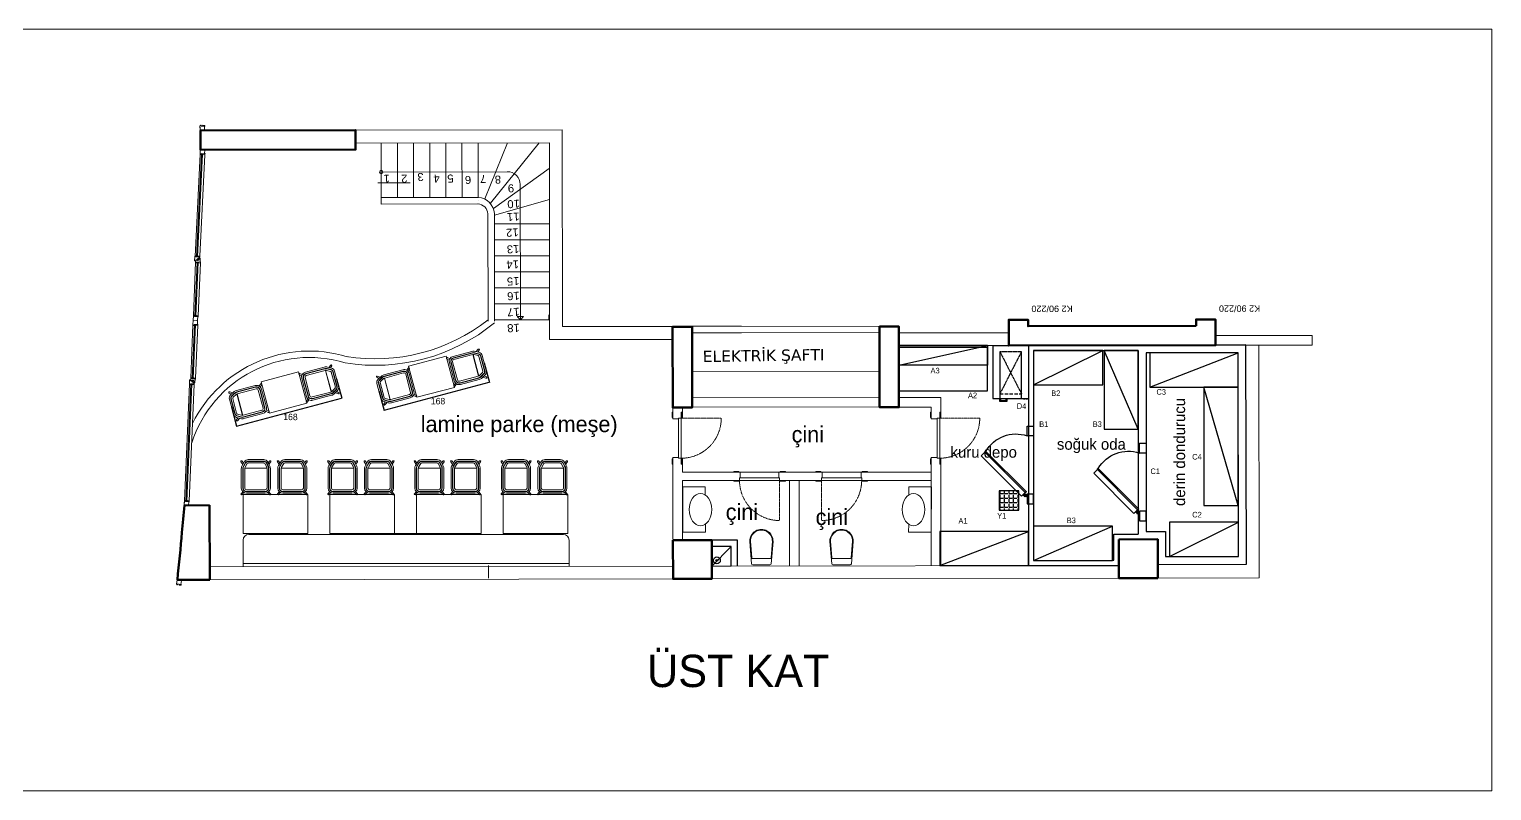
# Model space of a CAD drawing. Header units: millimetres. Extents: x 280 to 14881, y -4087 to -2041.
# Drawn here: x 2562 to 4825, y -3219 to -2041 of the extents above; entities that cross this region are included whole.
import ezdxf
from ezdxf.enums import TextEntityAlignment as Align

# ---------------------------------------------------------------- set-up
doc = ezdxf.new("R2010")
doc.units = ezdxf.units.MM
doc.linetypes.add('ACAD_ISO07W100', pattern=[3.5, 0.5, -3])
doc.linetypes.add('DASHED', pattern=[0.75, 0.5, -0.25])
doc.layers.get('Defpoints').update_dxf_attribs({"lineweight": 18})
for name, color, linetype, lineweight in [('alan', 2, 'Continuous', 0), ('dog-pen', 150, 'Continuous', 5), ('duvar2', 234, 'Continuous', 0), ('KAPI', 25, 'Continuous', 5), ('kapı-no', 25, 'Continuous', 18), ('kolon', 105, 'Continuous', 50), ('korkuluk', 34, 'Continuous', 5), ('mahal ad', 7, 'Continuous', 0), ('merdiven', 8, 'Continuous', 5), ('PAGE-MOBİLYA İNCE', 59, 'Continuous', 18), ('PAGE-MOBİLYA ORTA', 28, 'Continuous', 25), ('pen-gor', 4, 'Continuous', 5), ('TEFRIS', 9, 'Continuous', 0), ('YAZI', 9, 'Continuous', 18), ('Şaft', 52, 'Continuous', 5)]:
    doc.layers.add(name, color=color, linetype=linetype, lineweight=lineweight)
for name, color, linetype in [('PİSSU HATTI', 151, 'OK'), ('S2000-002 Çizgi', 7, 'Continuous'), ('S2000-034 Soğuk Oda', 1, 'Continuous')]:
    doc.layers.add(name, color=color, linetype=linetype)
doc.styles.add('DDG Dimensions', font='arial.ttf')
doc.styles.add('TAKSİM', font='GOTHIC.TTF', dxfattribs={"height": 20})
doc.linetypes.add('OK', pattern='A,12.7,[131,ltypeshp.shx,S=5.08,R=270,X=0,Y=5.08],5.08,-10.16,12.7', length=40.64)
doc.dimstyles.get("Standard").update_dxf_attribs({"dimtxt": 10, "dimasz": 0.18, "dimexe": 0.18, "dimexo": 0.0625, "dimgap": 0.09, "dimtad": 2, "dimtih": 1, "dimtoh": 1, "dimdec": 0, "dimzin": 0, "dimtxsty": 'Standard', "dimcen": 0.09, "dimadec": 0, "dimazin": 0, "dimtfac": 1, "dimtdec": 0, "dimtofl": 0, "dimtmove": 0, "dimatfit": 3, "dimfxl": 1, "dimtolj": 1, "dimtzin": 0, "dimarcsym": 0})

# ---------------------------------------------------------------- blocks, each defined once
blk = doc.blocks.new('bar taburesi plan re')
at = {"color": 0, "linetype": 'ByBlock'}
for p, q in [((-23.6, 0.9), (-21.1, -2.3)), ((-19.3, -0.9, 11.1), (-22.1, 2.1)), ((13.7, 0), (-15.3, 0)), ((17.7, -0.8, 11), (20.6, 2.1)), ((22.1, 0.9), (19.5, -2.3)), ((-23.3, -8), (-23.3, -37.9)), ((-21, -8), (-21, -37.9)), ((-20.5, -8), (-20.5, -37.9)), ((-18, -8), (-18, -37.9)), ((13.7, -2.3), (-15.3, -2.3)), ((13.7, -2.8), (-15.3, -2.8)), ((13.7, -5.2), (-15.3, -5.2)), ((16.5, -38.2), (16.5, -8)), ((18.9, -38.2), (18.9, -8)), ((19.4, -38.2), (19.4, -8)), ((21.7, -38.2), (21.7, -8)), ((-23.8, -48.6), (-21.1, -44.6)), ((-21.9, -43), (-18.6, -48.6)), ((-19.9, -41.9), (-16.6, -47.4)), ((-19.5, -41.6), (-16.2, -47.2)), ((-18, -38.5), (16.4, -38.5)), ((-18, -38.9), (16.4, -38.9)), ((-17.3, -40.3), (-14, -45.9)), ((12.9, -45.8), (16, -40.2)), ((15.1, -47.1), (18.2, -41.5)), ((15.5, -47.3), (18.6, -41.7)), ((17.5, -48.4), (20.4, -43.1)), ((22.3, -48.6), (19.5, -44.7)), ((-19.8, -47), (-22.3, -49.8)), ((11.4, -46.7), (-12.5, -46.8)), ((11.4, -49.2), (-12.5, -49.2)), ((11.4, -49.7), (-12.5, -49.7)), ((11.4, -52), (-12.5, -52)), ((18.3, -47), (20.8, -49.8))]:
    blk.add_line(p, q, dxfattribs=at)
for centre, radius, start, end in [((-22.9, 1.5), 0.957, 38.086, 218.0835), ((-15.3, -8), 8, 90, 180), ((13.7, -8), 8, 0, 90), ((21.3, 1.5, 0), 0.954, 321.751, 141.9472), ((-15.3, -8), 5.71, 90, 180), ((-15.3, -8), 5.24, 90, 180), ((-15.3, -8), 2.75, 90, 180), ((13.7, -8), 5.71, 0, 90), ((13.7, -8), 5.24, 0, 90), ((13.7, -8), 2.75, 0, 90), ((-13.3, -37.9), 10, 180, 210.7222), ((-13.3, -37.9), 7.71, 180, 210.7222), ((-13.3, -37.9), 7.24, 180, 210.7222), ((-13.3, -37.9), 4.75, 180, 210.7222), ((11.7, -38.2), 4.75, 330.9098, 0), ((11.7, -38.2), 7.24, 330.9098, 0), ((11.7, -38.2), 7.71, 330.9098, 0), ((11.7, -38.2), 10, 330.9098, 0), ((-23, -49.2), 0.98, 145.311, 318.9999), ((-12.5, -45), 7, 210.7222, 270.024), ((-12.5, -45), 4.71, 210.7222, 270.024), ((-12.5, -45), 4.24, 210.7222, 270.024), ((-12.5, -45), 1.75, 210.7222, 270.024), ((11.4, -45), 1.75, 270.024, 330.9098), ((11.4, -45), 4.24, 270.024, 330.9098), ((11.4, -45), 4.71, 270.024, 330.9098), ((11.4, -45), 7, 270.024, 330.9098), ((21.5, -49.2), 0.98, 221.0001, 34.689)]:
    blk.add_arc(centre, radius, start, end, dxfattribs=at)
blk = doc.blocks.new('*D11')
at = {"layer": 'Defpoints', "color": 0, "transparency": 16777216}
for p in [(3037.6, -2581.5), (2874.8, -2624.8), (3045.5, -2611.3)]:
    blk.add_point(p, dxfattribs=at)
at = {"layer": 'duvar2', "color": 0, "lineweight": -2, "transparency": 16777216}
for p, q in [((3037.6, -2581.5), (3045.6, -2611.5)), ((2874.8, -2624.9), (2882.8, -2654.8)), ((2882.9, -2654.6), (3045.3, -2611.4))]:
    blk.add_line(p, q, dxfattribs=at)
at = {"layer": 'duvar2', "color": 0, "transparency": 16777216}
for points in [[(3045.3, -2611.4), (3045.4, -2611.4), (3045.5, -2611.3)], [(2882.9, -2654.5), (2882.9, -2654.6), (2882.7, -2654.6)]]:
    blk.add_solid(points, dxfattribs=at)
at = {"layer": 'duvar2', "color": 0, "transparency": 16777216, "insert": (2966.2, -2640.6), "char_height": 10, "attachment_point": 5}
blk.add_mtext('\\A1;168', dxfattribs=at)
blk = doc.blocks.new('*D12')
at = {"layer": 'Defpoints', "color": 0, "transparency": 16777216}
for p in [(3265.9, -2557), (3103.1, -2600.4), (3273.8, -2586.9)]:
    blk.add_point(p, dxfattribs=at)
at = {"layer": 'duvar2', "color": 0, "lineweight": -2, "transparency": 16777216}
for p, q in [((3265.9, -2557.1), (3273.9, -2587.1)), ((3103.1, -2600.4), (3111.1, -2630.4)), ((3111.2, -2630.1), (3273.7, -2587))]:
    blk.add_line(p, q, dxfattribs=at)
at = {"layer": 'duvar2', "color": 0, "transparency": 16777216}
for points in [[(3273.7, -2586.9), (3273.7, -2587), (3273.8, -2586.9)], [(3111.2, -2630.1), (3111.2, -2630.2), (3111, -2630.2)]]:
    blk.add_solid(points, dxfattribs=at)
at = {"layer": 'duvar2', "color": 0, "transparency": 16777216, "insert": (3194.5, -2616.2), "char_height": 10, "attachment_point": 5}
blk.add_mtext('\\A1;168', dxfattribs=at)
blk = doc.blocks.new('A$C44911D4B')
at = {"layer": 'S2000-034 Soğuk Oda'}
for points in [[(0, 81), (15, 81), (15, 71), (0, 71)], [(120, 81), (105, 81), (105, 71), (120, 71)]]:
    blk.add_lwpolyline(points, close=True, dxfattribs=at)
at = {"layer": 'S2000-034 Soğuk Oda', "color": 3, "linetype": 'ByBlock'}
for points in [[(12.8, 69.8, -0.39805), (12.9, 69.8), (16.2, 66.8), (14, 64.6), (11, 67.8, -0.39805), (11, 68)], [(13.9, 69.6, 0.617768), (14.4, 69.9), (14.5, 71), (11.3, 71), (11.4, 69.9, 0.617768), (11.9, 69.6, -0.364026)], [(11.5, 66.6), (11.4, 69.9, 0.617768), (11.9, 69.6, -0.364026), (13.9, 69.6, 0.617768), (14.4, 69.9), (14.3, 66.6, -0.39805), (14.2, 66.5), (11.6, 66.5, -0.39805)], [(79.5, 5.7, 0.491935), (80.9, 7.1), (18.7, 69.3, 0.499706), (17.3, 67.9)]]:
    blk.add_lwpolyline(points, format="xyb", close=True, dxfattribs=at)
blk.add_lwpolyline([(73.9, 0), (79.5, 5.7), (17.3, 67.9), (11.6, 62.2), (73.9, 0)], dxfattribs=at)
blk.add_circle((12.9, 67.9), 1, dxfattribs=at)
blk.add_circle((12.9, 67.9), 1, dxfattribs=at)
blk.add_arc((54.5, 53.5), 53.4, 299.6259, 19.0898, dxfattribs=at)
blk = doc.blocks.new('A$C014F030A')
at = {"layer": 'S2000-002 Çizgi'}
for p, q in [((14, 6.1), (0, 6.1)), ((0, 6.1), (0, 0)), ((2, 6.1), (2, 2)), ((2, 2), (12, 2)), ((12, 2), (12, 6.1)), ((14, 0), (14, 6.1)), ((0, 0), (14, 0))]:
    blk.add_line(p, q, dxfattribs=at)
blk = doc.blocks.new('A$C633C2975')
at = {"layer": 'S2000-002 Çizgi'}
for p, q in [((0, 86.7), (0, 4.7)), ((0, 86.7), (55, 86.7)), ((55, 86.7), (55, 4.7)), ((0, 4.7), (55, 4.7))]:
    blk.add_line(p, q, dxfattribs=at)
at = {"layer": 'S2000-002 Çizgi', "linetype": 'DASHED'}
for p, q in [((44.1, 77.2), (10.9, 12.3)), ((10.9, 77.2), (44.1, 12.3))]:
    blk.add_line(p, q, dxfattribs=at)
at = {"layer": 'S2000-002 Çizgi', "linetype": 'DASHED', "ltscale": 10}
blk.add_line((10.9, 12.3), (44.1, 12.3), dxfattribs=at)
at = {"layer": 'S2000-002 Çizgi', "linetype": 'DASHED'}
blk.add_lwpolyline([(10.9, 77.2), (10.9, 4.7), (44.1, 4.7), (44.1, 77.2)], close=True, dxfattribs=at)
at = {"layer": 'S2000-002 Çizgi'}
for points in [[(47.5, 4.7), (49.8, 4.7), (49.8, 3.6), (47.5, 3.6)], [(51.5, 4.7), (53.8, 4.7), (53.8, 3.6), (51.5, 3.6)]]:
    blk.add_lwpolyline(points, close=True, dxfattribs=at)
at = {"layer": 'S2000-002 Çizgi', "xscale": -0.7663551401869159, "yscale": 0.7663551401869159, "zscale": 0.7663551401869159}
blk.add_blockref('A$C014F030A', (21.6, 0), dxfattribs=at)

msp = doc.modelspace()

# ---------------------------------------------------------------- hatches: boundary and pattern name
h = msp.add_hatch()
h.set_pattern_fill('ANGLE', color=256)
h.set_pattern_definition([(0, (2527.479, -3443.6195), (0, 6.985), [5.08, -1.905]), (90, (2527.479, -3443.6195), (-6.985, 4e-16), [5.08, -1.905])])
h.paths.add_polyline_path([(4092.936, -2754.62), (4062.936, -2754.62), (4062.936, -2784.62), (4092.936, -2784.62)])
at = {"layer": 'PİSSU HATTI'}
msp.add_hatch(color=1, dxfattribs=at).paths.add_polyline_path([(3624.539, -2862.388, -1), (3627.399, -2862.384, -1)])
msp.add_hatch(color=1, dxfattribs=at).paths.add_polyline_path([(3624.539, -2862.388, -1), (3627.399, -2862.384, -1)])

# ---------------------------------------------------------------- linework, layer by layer
for p, q in [((3907.54, -2560.238), (4044.54, -2530.238)), ((4116.03, -2537.959), (4116.03, -2862.528)), ((4116.03, -2590.959), (4223.03, -2537.959)), ((4278.031, -2659.586), (4225.031, -2537.586)), ((4295.635, -2594.635), (4432.635, -2541.635)), ((4432.635, -2777.635), (4379.635, -2594.635)), ((4326.205, -2856.515), (4433.205, -2803.515)), ((3971.03, -2870.539), (4108.03, -2817.539)), ((4116.03, -2862.528), (4238.03, -2809.528)), ((4240.018, -2821.972), (4278.031, -2821.91)), ((4240.084, -2862.274), (4240.018, -2821.972)), ((4116.03, -2862.528), (4240.084, -2862.274))]:
    msp.add_line(p, q)
msp.add_xline((2057.341, -4071.789), (1, 0))
for points in [[(3907.54, -2600.238), (4044.54, -2600.238), (4044.54, -2530.238), (3907.54, -2530.238)], [(3907.54, -2532.516), (4044.54, -2532.516), (4044.54, -2530.238), (3907.54, -2530.238)], [(3907.54, -2530.238), (4044.54, -2530.238), (4044.54, -2560.238), (3907.54, -2560.238)], [(4444.613, -2529.173), (4108.03, -2529.959), (4108.03, -2870.539), (4248.066, -2870.255), (4248.031, -2829.959), (4308.031, -2829.861), (4308.114, -2868.688), (4445.226, -2868.498)], [(4116.03, -2590.959), (4223.03, -2590.959), (4223.03, -2537.959), (4116.03, -2537.959)], [(4278.031, -2659.586), (4278.031, -2537.586), (4225.031, -2537.586), (4225.031, -2659.586)], [(4432.635, -2541.635), (4290.031, -2541.586), (4290.031, -2817.891), (4320.011, -2817.891), (4320.094, -2856.672), (4433.205, -2856.515)], [(4295.635, -2594.635), (4432.635, -2594.635), (4432.635, -2541.635), (4295.635, -2541.635)], [(4432.635, -2777.635), (4432.635, -2594.635), (4379.635, -2594.635), (4379.635, -2777.635)], [(4062.936, -2784.62), (4092.936, -2784.62), (4092.936, -2754.62), (4062.936, -2754.62)], [(4326.205, -2856.515), (4433.205, -2856.515), (4433.205, -2803.515), (4326.205, -2803.515)], [(3971.03, -2870.539), (4108.03, -2870.539), (4108.03, -2817.539), (3971.03, -2817.539)], [(4116.03, -2862.528), (4238.03, -2862.528), (4238.03, -2809.528), (4116.03, -2809.528)]]:
    msp.add_lwpolyline(points, close=True)
msp.add_lwpolyline([(4116.03, -2537.959), (4278.031, -2537.586), (4278.031, -2821.91)])
at = {"layer": 'alan'}
msp.add_line((3272.733, -2890.035), (3272.704, -2870.161), dxfattribs=at)
at = {"layer": 'dog-pen'}
for points in [[(2833.38, -2196.843), (2832.955, -2190.657), (2827.966, -2191), (2827.87, -2189.603), (2827.657, -2189.418), (2827.058, -2189.459), (2826.329, -2190.511), (2826.129, -2190.525), (2826.356, -2193.817)], [(2832.955, -2190.657), (2833.38, -2196.843), (2832.681, -2196.891), (2832.681, -2196.891), (2831.883, -2196.946), (2831.883, -2196.946), (2831.584, -2196.966), (2831.584, -2196.966), (2830.387, -2197.048), (2830.387, -2197.048), (2828.192, -2197.199), (2828.192, -2197.199), (2826.995, -2197.282), (2826.568, -2196.91), (2826.129, -2190.525)], [(2832.989, -2191.156), (2833.488, -2191.122), (2833.766, -2190.802), (2833.678, -2189.511), (2830.75, -2189.211), (2830.571, -2189.524), (2830.272, -2189.545), (2830.361, -2190.836)], [(2833.163, -2233.465), (2833.428, -2227.271), (2832.729, -2227.241), (2832.729, -2227.241), (2831.929, -2227.207), (2831.929, -2227.207), (2831.63, -2227.194), (2831.63, -2227.194), (2830.431, -2227.143), (2830.431, -2227.143), (2828.233, -2227.049), (2828.233, -2227.049), (2827.034, -2226.997), (2826.617, -2227.38), (2826.343, -2233.774)], [(2833.428, -2227.271), (2833.163, -2233.465), (2828.167, -2233.252), (2828.107, -2234.65), (2827.899, -2234.842), (2827.3, -2234.816), (2826.543, -2233.783), (2826.343, -2233.774), (2826.484, -2230.477)], [(2833.184, -2232.966), (2833.684, -2232.987), (2833.971, -2233.3), (2833.915, -2234.593), (2830.996, -2234.968), (2830.809, -2234.66), (2830.51, -2234.647), (2830.565, -2233.354)], [(2824.918, -2393.073), (2824.812, -2395.571), (2824.112, -2395.541), (2824.129, -2395.141), (2823.33, -2395.107), (2823.313, -2395.507), (2823.013, -2395.494), (2822.979, -2396.293), (2821.78, -2396.242), (2821.72, -2397.64), (2819.522, -2397.546), (2819.458, -2399.045), (2818.259, -2398.994), (2817.877, -2398.577), (2818.15, -2392.183)], [(2824.812, -2395.571), (2824.918, -2393.073), (2819.923, -2392.859), (2819.983, -2391.46), (2819.792, -2391.252), (2819.192, -2391.226), (2818.35, -2392.191), (2818.15, -2392.183), (2818.009, -2395.48)], [(2819.192, -2391.226), (2819.792, -2391.252)], [(2824.946, -2394.776), (2824.86, -2396.774), (2824.946, -2394.776), (2826.145, -2394.827), (2826.527, -2395.244), (2826.279, -2401.039), (2821.284, -2400.825), (2821.224, -2402.223), (2821.015, -2402.415), (2820.416, -2402.389), (2819.659, -2401.356), (2819.46, -2401.347), (2819.601, -2398.05), (2821.69, -2398.14), (2821.664, -2398.739), (2822.173, -2398.761), (2822.262, -2396.663), (2823.162, -2396.701), (2823.149, -2397.001), (2823.349, -2397.01), (2823.3, -2398.144), (2824.499, -2398.195), (2824.548, -2397.061), (2824.747, -2397.069), (2824.76, -2396.77), (2824.86, -2396.774)], [(2824.897, -2393.573), (2825.397, -2393.594), (2825.709, -2393.307), (2825.765, -2392.014), (2822.889, -2391.391), (2822.676, -2391.682), (2822.376, -2391.669), (2822.321, -2392.962)], [(2826.3, -2400.539), (2826.8, -2400.56), (2827.087, -2400.873), (2827.031, -2402.166), (2824.113, -2402.541), (2823.926, -2402.233), (2823.626, -2402.22), (2823.681, -2400.927)], [(2815.909, -2484.271), (2816.109, -2484.28), (2816.951, -2483.315), (2817.551, -2483.341), (2817.742, -2483.549), (2817.682, -2484.948), (2822.677, -2485.161), (2822.429, -2490.956), (2822.013, -2491.339), (2815.618, -2491.065), (2815.909, -2484.271)], [(2822.656, -2485.661), (2823.156, -2485.682), (2823.468, -2485.396), (2823.524, -2484.103), (2820.648, -2483.479), (2820.435, -2483.77), (2820.135, -2483.757), (2820.08, -2485.05)], [(2815.328, -2497.859), (2815.527, -2497.867), (2816.284, -2498.901), (2816.883, -2498.926), (2817.092, -2498.735), (2817.152, -2497.336), (2822.147, -2497.55), (2822.395, -2491.755), (2822.013, -2491.339), (2815.618, -2491.065), (2815.328, -2497.859)], [(2822.168, -2497.051), (2822.668, -2497.072), (2822.955, -2497.385), (2822.9, -2498.677), (2819.981, -2499.053), (2819.794, -2498.745), (2819.494, -2498.732), (2819.549, -2497.439)], [(2816.509, -2589.493), (2816.616, -2586.995), (2815.917, -2586.965), (2815.9, -2587.365), (2815.1, -2587.331), (2815.118, -2586.931), (2814.818, -2586.918), (2814.852, -2586.119), (2813.653, -2586.068), (2813.713, -2584.669), (2811.515, -2584.575), (2811.579, -2583.076), (2810.38, -2583.025), (2809.964, -2583.408), (2809.69, -2589.802)], [(2816.616, -2586.995), (2816.509, -2589.493), (2811.514, -2589.279), (2811.454, -2590.678), (2811.246, -2590.869), (2810.646, -2590.844), (2809.89, -2589.81), (2809.69, -2589.802), (2809.831, -2586.505)], [(2810.646, -2590.844), (2811.246, -2590.869)], [(2816.682, -2587.799), (2816.767, -2585.801), (2816.682, -2587.799), (2817.881, -2587.85), (2818.297, -2587.468), (2818.546, -2581.673), (2813.55, -2581.459), (2813.61, -2580.06), (2813.419, -2579.852), (2812.819, -2579.826), (2811.977, -2580.791), (2811.777, -2580.783), (2811.636, -2584.08), (2813.725, -2584.169), (2813.751, -2583.57), (2814.26, -2583.592), (2814.17, -2585.69), (2815.069, -2585.728), (2815.082, -2585.428), (2815.282, -2585.437), (2815.33, -2584.303), (2816.529, -2584.354), (2816.48, -2585.488), (2816.68, -2585.497), (2816.667, -2585.797), (2816.767, -2585.801)], [(2816.531, -2588.994), (2817.03, -2589.015), (2817.317, -2589.328), (2817.262, -2590.62), (2814.343, -2590.996), (2814.156, -2590.688), (2813.856, -2590.675), (2813.912, -2589.382)], [(2818.524, -2582.173), (2819.024, -2582.194), (2819.336, -2581.907), (2819.392, -2580.614), (2816.516, -2579.991), (2816.303, -2580.282), (2816.003, -2580.269), (2815.948, -2581.562)], [(2808.723, -2771.403), (2808.458, -2777.597), (2807.759, -2777.567), (2807.759, -2777.567), (2806.96, -2777.533), (2806.96, -2777.533), (2806.66, -2777.52), (2806.66, -2777.52), (2805.461, -2777.469), (2805.461, -2777.469), (2803.263, -2777.374), (2803.263, -2777.374), (2802.064, -2777.323), (2801.681, -2776.906), (2801.955, -2770.512)], [(2808.458, -2777.597), (2808.723, -2771.403), (2803.728, -2771.189), (2803.788, -2769.79), (2803.597, -2769.582), (2802.997, -2769.556), (2802.155, -2770.521), (2801.955, -2770.512), (2801.814, -2773.809)], [(2808.702, -2771.902), (2809.201, -2771.923), (2809.514, -2771.637), (2809.569, -2770.344), (2806.693, -2769.72), (2806.481, -2770.011), (2806.181, -2769.998), (2806.126, -2771.291)], [(2796.434, -2899.544), (2797.494, -2893.435), (2796.804, -2893.315), (2796.804, -2893.315), (2796.016, -2893.178), (2796.016, -2893.178), (2795.72, -2893.127), (2795.72, -2893.127), (2794.538, -2892.922), (2794.538, -2892.922), (2792.37, -2892.546), (2792.37, -2892.546), (2791.188, -2892.341), (2790.726, -2892.667), (2789.632, -2898.973)], [(2797.494, -2893.435), (2796.434, -2899.544), (2791.508, -2898.689), (2791.269, -2900.068), (2791.037, -2900.231), (2790.446, -2900.129), (2789.829, -2899.007), (2789.632, -2898.973), (2790.196, -2895.721)], [(2796.52, -2899.051), (2797.012, -2899.136), (2797.257, -2899.483), (2797.036, -2900.758), (2794.093, -2900.755), (2793.947, -2900.426), (2793.651, -2900.374), (2793.873, -2899.099)]]:
    msp.add_lwpolyline(points, dxfattribs=at)
for points in [[(2830.253, -2234.128), (2828.455, -2234.051), (2820.653, -2392.646), (2822.452, -2392.723)], [(2819.793, -2484.738), (2817.995, -2484.661), (2821.57, -2401.137), (2823.369, -2401.214)], [(2819.237, -2497.726), (2817.439, -2497.649), (2813.863, -2581.172), (2815.661, -2581.249)], [(2805.839, -2770.979), (2804.04, -2770.902), (2811.801, -2589.592), (2813.599, -2589.669)]]:
    msp.add_lwpolyline(points, close=True, dxfattribs=at)
at = {"layer": 'duvar2'}
for p, q in [((3663.807, -2500.241), (3587.031, -2500.389)), ((3663.816, -2500.241), (3587.041, -2500.389)), ((3663.824, -2510.241), (3587.048, -2510.389)), ((3663.834, -2510.241), (3587.058, -2510.389)), ((4077.541, -2510.238), (3907.54, -2510.238)), ((4077.541, -2530.238), (3907.54, -2530.238)), ((4397.094, -2514.567), (4547.192, -2514.377)), ((4547.214, -2529.377), (4397.54, -2529.715)), ((4445.205, -2868.494), (4444.614, -2529.514)), ((4465.242, -2889.605), (4464.614, -2529.496)), ((4547.192, -2514.377), (4547.214, -2529.377)), ((3972.696, -2610.515), (3907.54, -2610.515)), ((3972.696, -2642.403), (3972.696, -2610.515)), ((3557.785, -2643.403), (3557.757, -2626.088)), ((3572.92, -2642.403), (3572.92, -2626.063)), ((3880.746, -2625.107), (3880.746, -2625.132)), ((3880.746, -2625.107), (3880.746, -2625.132)), ((3880.755, -2625.107), (3880.755, -2625.132)), ((3957.696, -2625.515), (3907.696, -2625.515)), ((3957.696, -2641.403), (3957.696, -2625.515)), ((3557.92, -2725.777), (3557.883, -2703.403)), ((3572.92, -2725.777), (3572.92, -2704.366)), ((3957.696, -2870.98), (3957.696, -2705.403)), ((3972.696, -2870.98), (3972.696, -2704.372)), ((3557.92, -2829.769), (3557.92, -2725.777)), ((3572.92, -2725.777), (3957.696, -2725.777)), ((3572.92, -2831.067), (3572.92, -2738.777)), ((3572.92, -2738.777), (3738.18, -2738.777)), ((3738.18, -2870.98), (3738.18, -2738.777)), ((3738.18, -2738.777), (3957.696, -2738.777)), ((3753.18, -2870.98), (3753.18, -2738.777)), ((3557.991, -2871.236), (2841.155, -2872.255)), ((4248.066, -2870.255), (3617.991, -2871.151)), ((4445.205, -2868.494), (4308.064, -2868.689)), ((3558.13, -2891.087), (2841.188, -2892.259)), ((3618.025, -2890.989), (4248.129, -2889.959)), ((4308.129, -2889.861), (4465.242, -2889.605))]:
    msp.add_line(p, q, dxfattribs=at)
msp.add_lwpolyline([(279.77, -2040.894), (4824.93, -2040.894), (4824.93, -3218.739), (279.77, -3218.739)], close=True, dxfattribs=at)
for points in [[(3066.995, -2197.04), (3386.555, -2196.487), (3386.988, -2500.858), (3557.26, -2500.616)], [(3557.288, -2520.616), (3367.016, -2520.886), (3367.093, -2216.521), (3067.027, -2217.04)], [(3587.476, -2625.667), (3877.664, -2625.141)], [(4445.139, -2715.724), (4445.161, -2715.724)]]:
    msp.add_lwpolyline(points, dxfattribs=at)
for centre, radius, start, end in [((3097.268, -2267.654), 292.975, 260.892354, 309.100237), ((3097.268, -2267.654), 282.975, 260.892354, 308.143029), ((2994.984, -2739.479), 190.913, 72.971234, 161.999613), ((2994.984, -2739.479), 200.913, 72.971234, 153.818582)]:
    msp.add_arc(centre, radius, start, end, dxfattribs=at)
at = {"layer": 'KAPI', "ltscale": 15}
for p, q in [((3557.769, -2643.403), (3557.769, -2638.403)), ((3566.769, -2643.403), (3557.769, -2643.403)), ((3566.769, -2704.403), (3566.769, -2642.403)), ((3570.769, -2708.403), (3570.769, -2638.403)), ((3957.708, -2643.403), (3957.708, -2638.403)), ((3966.708, -2643.403), (3957.708, -2643.403)), ((3966.708, -2704.403), (3966.708, -2642.403)), ((3970.708, -2708.403), (3970.708, -2638.403)), ((3566.769, -2703.403), (3557.769, -2703.403)), ((3557.769, -2708.403), (3557.769, -2703.403)), ((3966.708, -2703.403), (3957.708, -2703.403)), ((3957.708, -2708.403), (3957.708, -2703.403)), ((3657.008, -2725.777), (3662.008, -2725.777)), ((3661.008, -2734.777), (3723.008, -2734.777)), ((3662.008, -2734.777), (3662.008, -2725.777)), ((3722.008, -2734.777), (3722.008, -2725.777)), ((3722.008, -2725.777), (3727.008, -2725.777)), ((3788.997, -2725.777), (3783.997, -2725.777)), ((3849.997, -2734.777), (3787.997, -2734.777)), ((3788.997, -2734.777), (3788.997, -2725.777)), ((3848.997, -2734.777), (3848.997, -2725.777)), ((3853.997, -2725.777), (3848.997, -2725.777)), ((3657.008, -2738.777), (3727.008, -2738.777)), ((3853.997, -2738.777), (3761.702, -2738.777))]:
    msp.add_line(p, q, dxfattribs=at)
for points in [[(3557.769, -2641.403), (3556.769, -2641.403), (3556.769, -2633.403), (3557.769, -2633.403)], [(3557.769, -2633.403), (3557.769, -2641.403)], [(3566.769, -2643.403), (3566.769, -2642.403), (3570.769, -2642.403), (3570.769, -2643.403)], [(3570.769, -2641.403), (3571.769, -2641.403), (3571.769, -2633.403), (3570.769, -2633.403)], [(3570.769, -2633.403), (3570.769, -2641.403)], [(3957.708, -2641.403), (3956.708, -2641.403), (3956.708, -2633.403), (3957.708, -2633.403)], [(3957.708, -2633.403), (3957.708, -2641.403)], [(3966.708, -2643.403), (3966.708, -2642.403), (3970.708, -2642.403), (3970.708, -2643.403)], [(3970.708, -2641.403), (3971.708, -2641.403), (3971.708, -2633.403), (3970.708, -2633.403)], [(3970.708, -2633.403), (3970.708, -2641.403)], [(3557.769, -2705.403), (3556.769, -2705.403), (3556.769, -2713.403), (3557.769, -2713.403)], [(3557.769, -2713.403), (3557.769, -2705.403)], [(3566.769, -2703.403), (3566.769, -2704.403), (3570.769, -2704.403), (3570.769, -2703.403)], [(3570.769, -2705.403), (3571.769, -2705.403), (3571.769, -2713.403), (3570.769, -2713.403)], [(3570.769, -2713.403), (3570.769, -2705.403)], [(3957.708, -2705.403), (3956.708, -2705.403), (3956.708, -2713.403), (3957.708, -2713.403)], [(3957.708, -2713.403), (3957.708, -2705.403)], [(3966.708, -2703.403), (3966.708, -2704.403), (3970.708, -2704.403), (3970.708, -2703.403)], [(3970.708, -2705.403), (3971.708, -2705.403), (3971.708, -2713.403), (3970.708, -2713.403)], [(3970.708, -2713.403), (3970.708, -2705.403)], [(3660.008, -2725.777), (3660.008, -2724.777), (3652.008, -2724.777), (3652.008, -2725.777)], [(3652.008, -2725.777), (3660.008, -2725.777)], [(3662.008, -2734.777), (3661.008, -2734.777), (3661.008, -2738.777), (3662.008, -2738.777)], [(3722.008, -2734.777), (3723.008, -2734.777), (3723.008, -2738.777), (3722.008, -2738.777)], [(3724.008, -2725.777), (3724.008, -2724.777), (3732.008, -2724.777), (3732.008, -2725.777)], [(3732.008, -2725.777), (3724.008, -2725.777)], [(3786.997, -2725.777), (3786.997, -2724.777), (3778.997, -2724.777), (3778.997, -2725.777)], [(3778.997, -2725.777), (3786.997, -2725.777)], [(3788.997, -2734.777), (3787.997, -2734.777), (3787.997, -2738.777), (3788.997, -2738.777)], [(3848.997, -2734.777), (3849.997, -2734.777), (3849.997, -2738.777), (3848.997, -2738.777)], [(3850.997, -2725.777), (3850.997, -2724.777), (3858.997, -2724.777), (3858.997, -2725.777)], [(3858.997, -2725.777), (3850.997, -2725.777)], [(3660.008, -2738.777), (3660.008, -2739.777), (3652.008, -2739.777), (3652.008, -2738.777)], [(3652.008, -2738.777), (3660.008, -2738.777)], [(3724.008, -2738.777), (3724.008, -2739.777), (3732.008, -2739.777), (3732.008, -2738.777)], [(3732.008, -2738.777), (3724.008, -2738.777)], [(3786.997, -2738.777), (3786.997, -2739.777), (3778.997, -2739.777), (3778.997, -2738.777)], [(3778.997, -2738.777), (3786.997, -2738.777)], [(3850.997, -2738.777), (3850.997, -2739.777), (3858.997, -2739.777), (3858.997, -2738.777)], [(3858.997, -2738.777), (3850.997, -2738.777)]]:
    msp.add_lwpolyline(points, dxfattribs=at)
at = {"layer": 'KAPI', "linetype": 'ACAD_ISO07W100', "ltscale": 0.01}
for points in [[(3570.769, -2642.403), (3632.769, -2642.403)], [(3970.708, -2642.403), (4032.708, -2642.403)], [(3723.008, -2738.777), (3723.008, -2800.777)], [(3787.997, -2738.777), (3787.997, -2800.777)]]:
    msp.add_lwpolyline(points, dxfattribs=at)
for centre, start, end in [((3570.769, -2642.403), 270, 0), ((3970.708, -2642.403), 270, 0), ((3723.008, -2738.777), 180, 270), ((3787.997, -2738.777), 270, 0)]:
    msp.add_arc(centre, 62, start, end, dxfattribs=at)
at = {"layer": 'kolon'}
for p, q in [((2802.064, -2777.323), (2841, -2777.259)), ((2841, -2777.259), (2841.188, -2892.259)), ((2841.188, -2892.259), (2791.188, -2892.341))]:
    msp.add_line(p, q, dxfattribs=at)
for points in [[(2827.044, -2227.282), (3067.043, -2226.889), (3066.994, -2196.889), (2826.995, -2197.282), (2827.044, -2227.282)], [(4367.491, -2499.764), (4367.475, -2489.764), (4397.475, -2489.715), (4397.54, -2529.715), (4077.541, -2530.238), (4077.475, -2490.238), (4107.475, -2490.189), (4107.492, -2500.189), (4367.399, -2499.764)]]:
    msp.add_lwpolyline(points, dxfattribs=at)
for points in [[(3557.492, -2501.088), (3587.492, -2501.039), (3587.697, -2626.039), (3557.697, -2626.088)], [(3877.492, -2500.565), (3907.492, -2500.516), (3907.696, -2625.515), (3877.696, -2625.565)], [(3558.032, -2831.087), (3618.032, -2830.989), (3618.13, -2890.989), (3558.13, -2891.087)], [(4248.031, -2829.959), (4308.031, -2829.861), (4308.129, -2889.861), (4248.129, -2889.959)]]:
    msp.add_lwpolyline(points, close=True, dxfattribs=at)
for centre, radius, start, end in [((-2892.451, -2273.138), 5716.791, 354.515526, 354.940301), ((-1226.819, -2470.116), 4040.13, 354.001194, 355.051173)]:
    msp.add_arc(centre, radius, start, end, dxfattribs=at)
at = {"layer": 'korkuluk'}
for p, q in [((3256.714, -2301.008), (3106.714, -2301.268)), ((3106.714, -2301.268), (3106.732, -2311.268)), ((3256.731, -2311.008), (3106.732, -2311.268))]:
    msp.add_line(p, q, dxfattribs=at)
for points in [[(3272.045, -2492.609), (3271.756, -2325.738)], [(3282.045, -2492.609), (3281.756, -2325.711)]]:
    msp.add_lwpolyline(points, dxfattribs=at)
for major_axis in [(26.897, 1.516), (16.913, 0.953)]:
    msp.add_ellipse((3254.884, -2327.636), major_axis=major_axis, ratio=0.99062219, start_param=0.01446574, end_param=1.44702582, dxfattribs=at)
at = {"layer": 'merdiven'}
for p, q in [((3106.714, -2301.268), (3106.568, -2216.971)), ((3131.714, -2301.225), (3131.568, -2216.928)), ((3156.714, -2301.181), (3156.568, -2216.885)), ((3181.714, -2301.138), (3181.568, -2216.842)), ((3206.714, -2301.095), (3206.568, -2216.798)), ((3231.714, -2301.052), (3231.568, -2216.755)), ((3256.714, -2301.008), (3256.568, -2216.712)), ((3267.04, -2303.098), (3302.049, -2216.587)), ((3275.909, -2309.745), (3350.745, -2216.453)), ((3106.646, -2261.703), (3301.644, -2261.167)), ((3280.509, -2317.933), (3366.634, -2256.119)), ((3322.04, -2490.408), (3321.678, -2280.925)), ((3256.723, -2305.985), (3256.722, -2305.87)), ((3281.761, -2328.316), (3366.717, -2304.394)), ((3366.782, -2341.687), (3281.784, -2341.921)), ((3366.824, -2366.454), (3281.827, -2366.687)), ((3366.867, -2391.22), (3281.87, -2391.453)), ((3366.91, -2415.986), (3281.913, -2416.219)), ((3366.953, -2440.752), (3281.956, -2440.986)), ((3366.996, -2465.518), (3281.998, -2465.752)), ((3317.07, -2484.965), (3326.991, -2484.948)), ((3322.04, -2490.408), (3317.07, -2484.965)), ((3322.04, -2490.408), (3326.991, -2484.948)), ((3366.164, -2490.287), (3366.164, -2482.781)), ((3366.164, -2490.287), (3282.041, -2490.518))]:
    msp.add_line(p, q, dxfattribs=at)
msp.add_circle((3106.646, -2261.703), 2.691, dxfattribs=at)
msp.add_ellipse((3301.678, -2280.98), major_axis=(19.968, 1.126), ratio=0.99062219, start_param=6.22911623, end_param=7.79991256, dxfattribs=at)
at = {"layer": 'PAGE-MOBİLYA İNCE', "lineweight": 13}
for p, q in [((3148.988, -2561.87), (3206.975, -2546.459)), ((3219.818, -2594.782), (3206.975, -2546.459)), ((2920.672, -2586.283), (2978.659, -2570.872)), ((2991.502, -2619.194), (2978.659, -2570.872)), ((3148.988, -2561.87), (3161.831, -2610.193)), ((2920.672, -2586.283), (2933.514, -2634.605)), ((3161.831, -2610.193), (3219.818, -2594.782)), ((2933.514, -2634.605), (2991.502, -2619.194)), ((2992.928, -2760.7), (2892.928, -2760.7)), ((2892.928, -2760.7), (2892.928, -2820.7)), ((2992.928, -2820.7), (2992.928, -2760.7)), ((3127.23, -2760.7), (3027.23, -2760.7)), ((3027.23, -2760.7), (3027.23, -2820.7)), ((3127.23, -2820.7), (3127.23, -2760.7)), ((3261.23, -2760.7), (3161.23, -2760.7)), ((3161.23, -2760.7), (3161.23, -2820.7)), ((3261.23, -2820.7), (3261.23, -2760.7)), ((3395.531, -2760.7), (3295.531, -2760.7)), ((3295.531, -2760.7), (3295.531, -2820.7)), ((3395.531, -2820.7), (3395.531, -2760.7)), ((2892.928, -2820.7), (2992.928, -2820.7)), ((2901.757, -2822.25), (3388.4, -2822.25)), ((2901.757, -2822.25), (3120.098, -2822.25)), ((3027.23, -2820.7), (3127.23, -2820.7)), ((3161.23, -2820.7), (3127.23, -2820.7)), ((3161.23, -2820.7), (3261.23, -2820.7)), ((3295.531, -2820.7), (3395.531, -2820.7)), ((2892.928, -2867.25), (2892.928, -2831.079)), ((3397.23, -2831.079), (3397.23, -2871.909)), ((2892.928, -2867.25), (3161.23, -2867.25)), ((2892.928, -2867.25), (2892.928, -2872.244)), ((3161.23, -2867.25), (3397.23, -2867.25))]:
    msp.add_line(p, q, dxfattribs=at)
for centre, start, end in [((2901.757, -2831.079), 90, 180), ((3388.4, -2831.079), 0, 90)]:
    msp.add_arc(centre, 8.829, start, end, dxfattribs=at)
at = {"layer": 'PAGE-MOBİLYA ORTA', "lineweight": 5}
msp.add_line((3151.298, -2278.581), (3101.298, -2278.581), dxfattribs=at)
at = {"layer": 'pen-gor', "ltscale": 500}
for p, q in [((2826.344, -2234.261), (2818.568, -2392.256)), ((2833.916, -2235.08), (2826.182, -2392.088)), ((2815.909, -2484.271), (2819.46, -2401.347)), ((2823.524, -2484.103), (2827.031, -2402.166)), ((2815.328, -2497.859), (2811.777, -2580.783)), ((2822.9, -2498.677), (2819.392, -2580.614)), ((2801.955, -2770.512), (2809.69, -2589.802)), ((2809.569, -2770.344), (2817.262, -2590.62))]:
    msp.add_line(p, q, dxfattribs=at)
at = {"layer": 'PİSSU HATTI', "color": 2}
msp.add_line((3618.098, -2871.151), (3648.055, -2841.108), dxfattribs=at)
msp.add_lwpolyline([(3658.097, -2871.119), (3658.04, -2831.094), (3618.041, -2831.151)], dxfattribs=at)
msp.add_lwpolyline([(3648.055, -2841.108), (3618.055, -2841.151), (3618.097, -2871.151), (3648.097, -2871.108)], close=True, dxfattribs=at)
at = {"layer": 'PİSSU HATTI', "color": 1}
for centre, radius in [((3625.935, -2862.37), 5.282), ((3625.935, -2862.37), 5.282), ((3625.969, -2862.386), 1.43), ((3625.969, -2862.386), 1.43)]:
    msp.add_circle(centre, radius, dxfattribs=at)
at = {"layer": 'TEFRIS'}
for p, q in [((3676.836, -2833.036), (3679.621, -2867.536)), ((3677.833, -2832.956), (3679.904, -2858.61)), ((3711.839, -2832.956), (3709.768, -2858.61)), ((3712.836, -2833.036), (3710.05, -2867.536)), ((3800.819, -2833.036), (3803.604, -2867.536)), ((3801.815, -2832.956), (3803.887, -2858.61)), ((3835.822, -2832.956), (3833.751, -2858.61)), ((3836.819, -2833.036), (3834.033, -2867.536)), ((3680.9, -2859.529), (3708.771, -2859.529)), ((3681.621, -2869.536), (3708.05, -2869.536)), ((3832.754, -2859.529), (3804.883, -2859.529)), ((3832.033, -2869.536), (3805.604, -2869.536))]:
    msp.add_line(p, q, dxfattribs=at)
for points in [[(3608.06, -2761.221), (3608.039, -2748.841), (3573.039, -2748.902), (3573.161, -2818.902), (3608.161, -2818.841), (3608.139, -2806.461)], [(3922.797, -2761.221), (3922.818, -2748.841), (3957.818, -2748.902), (3957.696, -2818.902), (3922.696, -2818.841), (3922.718, -2806.461)]]:
    msp.add_lwpolyline(points, dxfattribs=at)
for centre, radius, start, end in [((3694.836, -2832.543), 18.007, 358.430351, 181.569649), ((3694.836, -2832.543), 17.007, 358.430351, 181.569649), ((3818.819, -2832.543), 18.007, 358.430351, 181.569649), ((3818.819, -2832.543), 17.007, 358.430351, 181.569649), ((3681.621, -2867.536), 2, 180, 270), ((3680.9, -2858.529), 1, 184.615716, 270), ((3708.05, -2867.536), 2, 270, 0), ((3708.771, -2858.529), 1, 270, 355.384284), ((3805.604, -2867.536), 2, 180, 270), ((3804.883, -2858.529), 1, 184.615716, 270), ((3832.033, -2867.536), 2, 270, 0), ((3832.754, -2858.529), 1, 270, 355.384284)]:
    msp.add_arc(centre, radius, start, end, dxfattribs=at)
at = {"layer": 'TEFRIS', "extrusion": (-9.13783e-15, 2.12961e-14, -1)}
msp.add_ellipse((3600.6, -2783.854), major_axis=(0.044, -25), ratio=0.7, dxfattribs=at)
at = {"layer": 'TEFRIS'}
msp.add_ellipse((3930.257, -2783.854), major_axis=(-0.044, -25), ratio=0.7, dxfattribs=at)
at = {"layer": 'Şaft'}
for p, q in [((3587.425, -2500.575), (3880.986, -2500.081)), ((3587.434, -2500.575), (3880.995, -2500.081)), ((3587.44, -2510.575), (3877.476, -2510.087)), ((3587.45, -2510.575), (3877.476, -2510.087))]:
    msp.add_line(p, q, dxfattribs=at)
msp.add_lwpolyline([(3587.223, -2610.584), (3877.64, -2610.085), (3877.574, -2570.086), (3587.154, -2570.584)], close=True, dxfattribs=at)

# ---------------------------------------------------------------- block references
msp.add_blockref('A$C633C2975', (4053.03, -2616.915))
at = {"layer": 'PAGE-MOBİLYA İNCE', "lineweight": 13, "rotation": 104.8832235666436}
for p in [(3215.508, -2569.904), (2987.192, -2594.317)]:
    msp.add_blockref('bar taburesi plan re', p, dxfattribs=at)
at = {"layer": 'PAGE-MOBİLYA İNCE', "lineweight": 13, "xscale": -1}
for p, rotation in [((3153.221, -2586.458), 284.8832235666436), ((2924.905, -2610.87), 284.8832235666436), ((2913.373, -2758.476), 180), ((2969.713, -2758.476), 180), ((3047.675, -2758.476), 180), ((3104.015, -2758.476), 180), ((3181.675, -2758.476), 180), ((3238.015, -2758.476), 180), ((3315.977, -2758.476), 180), ((3372.317, -2758.476), 180)]:
    msp.add_blockref('bar taburesi plan re', p, dxfattribs=dict(at, rotation=rotation))
at = {"layer": 'S2000-002 Çizgi', "xscale": -1, "rotation": 270}
for p in [(4035.047, -2774.795), (4209.049, -2801.373)]:
    msp.add_blockref('A$C44911D4B', p, dxfattribs=at)

# ---------------------------------------------------------------- texts
at = {"style": 'TAKSİM'}
for s, height, p in [('A3', 8.64, (3963.642, -2573.191)), ('B2', 8.64, (4150.392, -2608.196)), ('C3', 8.64, (4313.476, -2606.125)), ('A2', 8.64, (4021.595, -2611.514)), ('D4', 8.64, (4097.438, -2628.041)), ('B1', 8.64, (4131.778, -2656.002)), ('B3', 8.64, (4214.495, -2656.002)), ('kuru depo', 17.28, (4038.794, -2703.577)), ('soğuk oda', 17.28, (4205.396, -2691.273)), ('C4', 8.64, (4368.81, -2706.506)), ('C1', 8.64, (4304.209, -2728.917)), ('A1', 8.64, (4006.796, -2805.618)), ('Y1', 8.64, (4066.784, -2797.815)), ('B3', 8.64, (4174.319, -2804.858)), ('C2', 8.64, (4368.847, -2796.011))]:
    msp.add_text(s, height=height, dxfattribs=at).set_placement(p, align=Align.CENTER)
msp.add_text('derin dondurucu', height=17.28, rotation=90, dxfattribs=at).set_placement((4350.494, -2694.773), align=Align.CENTER)
at = {"layer": 'duvar2', "attachment_point": 1}
for s, insert, char_height, width in [('lamine parke (meşe)', (3167.715, -2639.029), 25, 325.03458), ('çini', (3741.561, -2655.012), 25, 577.31789), ('çini', (3639.653, -2774.985), 25, 577.31789), ('çini', (3778.703, -2782.716), 25, 577.31789), ('{\\fBankGothic Lt BT|b0|i0|c162|p34;ÜST KAT}', (3517.833, -3008.375), 50, 577.31789)]:
    msp.add_mtext(s, dxfattribs=dict(at, insert=insert, char_height=char_height, width=width))
at = {"layer": 'kapı-no', "char_height": 10, "attachment_point": 8, "rotation": 180.060863}
for insert in [(4144.517, -2468.177), (4434.689, -2467.86)]:
    msp.add_mtext('{\\fArial|b0|i0|c0|p34;K\\fArial|b0|i0|c162|p34;2\\fArial|b0|i0|c0|p34; \\fArial|b0|i0|c162|p34;90\\fArial|b0|i0|c0|p34;/2\\fArial|b0|i0|c162|p34;2\\fArial|b0|i0|c0|p34;0}', dxfattribs=dict(at, insert=insert))
at = {"layer": 'mahal ad', "insert": (3603.837, -2538.284), "char_height": 17.5, "width": 236.13102, "attachment_point": 1, "rotation": 0.912534, "style": 'DDG Dimensions'}
msp.add_mtext('{\\fVerdana|b0|i0|c162|p34;ELEKTRİK ŞAFTI}', dxfattribs=at)
at = {"layer": 'YAZI', "style": 'DDG Dimensions', "oblique": 0.00065, "width": 1.009467}
for s, height, p in [('1', 12.383, (3119.597, -2265.658)), ('2', 12.383, (3146.879, -2265.488)), ('3', 12.383, (3172.002, -2263.006)), ('4', 12.383, (3196.958, -2265.448)), ('5', 12.383, (3218.162, -2265.382)), ('6', 12.383, (3245.511, -2267.516)), ('7', 12.383, (3268.811, -2265.922)), ('8', 12.383, (3291.647, -2267.067)), ('9', 12.383, (3311.854, -2280.472)), ('10', 12.3828, (3320.766, -2304.428)), ('11', 12.3828, (3320.348, -2324.305)), ('12', 12.3828, (3318.879, -2348.626)), ('13', 12.3828, (3320.055, -2374.306)), ('14', 12.3828, (3319.385, -2398.122)), ('15', 12.3828, (3320.13, -2423.992)), ('16', 12.3828, (3320.494, -2446.768)), ('17', 12.3828, (3320.545, -2471.534)), ('18', 12.3828, (3320.613, -2496.299))]:
    msp.add_text(s, height=height, rotation=183.192163, dxfattribs=at).set_placement(p)

# ---------------------------------------------------------------- dimensions: what is measured, and where the dimension line sits
at = {"layer": 'duvar2'}
for base, p1, p2, picture, middle in [((3273.837, -2586.927), (3103.116, -2600.381), (3265.896, -2557.047), '*D12', (3194.478, -2616.233)), ((3045.521, -2611.34), (2874.8, -2624.794), (3037.58, -2581.46), '*D11', (2966.161, -2640.646))]:
    dim = msp.add_linear_dim(base=base, p1=p1, p2=p2, angle=14.883224, dimstyle='Standard', override={"dimfxl": 50, "dimfxlon": 1, "dimarcsym": 1}, dxfattribs=at)
    dim.commit()
    dim.dimension.update_dxf_attribs({"geometry": picture, "text_midpoint": middle})

doc.saveas('drawing.dxf')
